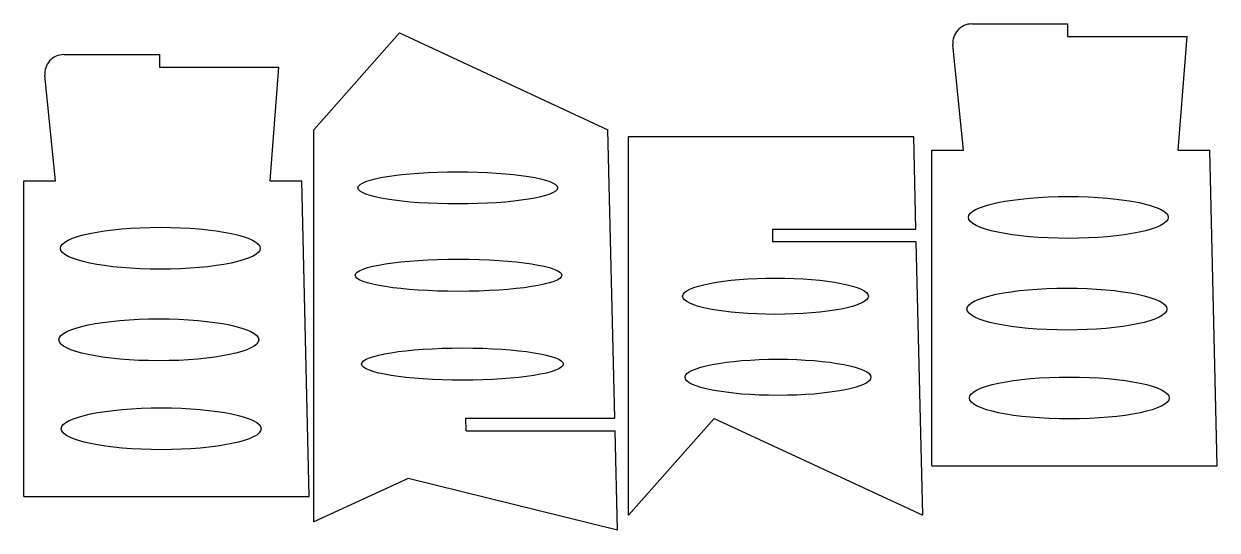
# Model space of a CAD drawing. Header units: inches. Extents: x 8 to 1401, y 8 to 252.
# Drawn here: x 429.3 to 618.5, y 151.8 to 232 of the extents above; entities that cross this region are included whole.
import ezdxf

# ---------------------------------------------------------------- set-up
doc = ezdxf.new("R2010")
doc.units = ezdxf.units.IN
doc.header["$MEASUREMENT"] = 0

msp = doc.modelspace()

# ---------------------------------------------------------------- linework, layer by layer
for p, q in [((579.58, 231.99), (594.75, 231.99)), ((594.75, 231.99), (594.75, 229.99)), ((475.28, 215.22), (488.86, 230.57)), ((488.86, 230.57), (521.91, 215.22)), ((594.75, 229.99), (613.69, 229.99)), ((612.3, 211.99), (613.69, 229.99)), ((435.66, 227.12), (450.83, 227.12)), ((450.83, 227.12), (450.83, 225.12)), ((578.27, 211.99), (576.6, 228.69)), ((450.83, 225.12), (469.77, 225.12)), ((468.39, 207.12), (469.77, 225.12)), ((434.35, 207.12), (432.68, 223.82)), ((475.28, 153.12), (475.28, 215.22)), ((523, 169.57), (521.91, 215.22)), ((525.18, 214.17), (570.38, 214.17)), ((525.18, 154.17), (525.18, 214.17)), ((570.73, 199.5), (570.38, 214.17)), ((573.27, 161.99), (573.27, 211.99)), ((573.27, 211.99), (578.27, 211.99)), ((612.3, 211.99), (617.3, 211.99)), ((618.46, 161.99), (617.3, 211.99)), ((429.35, 157.12), (429.35, 207.12)), ((429.35, 207.12), (434.35, 207.12)), ((468.39, 207.12), (473.39, 207.12)), ((474.55, 157.12), (473.39, 207.12)), ((548, 199.5), (570.73, 199.5)), ((548, 199.5), (548, 197.5)), ((570.77, 197.5), (548, 197.5)), ((571.81, 154.17), (570.77, 197.5)), ((499.41, 169.57), (523, 169.57)), ((499.43, 167.57), (499.41, 169.57)), ((525.18, 154.17), (538.76, 169.52)), ((538.76, 169.52), (571.81, 154.17)), ((499.43, 167.57), (523.05, 167.57)), ((523.43, 151.82), (523.05, 167.57)), ((573.27, 161.99), (618.46, 161.99)), ((490.23, 160.01), (475.28, 153.12)), ((523.43, 151.82), (490.23, 160.01)), ((429.35, 157.12), (474.55, 157.12))]:
    msp.add_line(p, q)
for centre in [(579.58, 228.99), (435.66, 224.12)]:
    msp.add_arc(centre, 3, 90, 185.7106)
for centre, major_axis, ratio in [((498.12, 206.02), (15.82, 0), 0.160913), ((594.89, 201.34), (15.84, 0), 0.209556), ((450.98, 196.46), (15.84, 0), 0.209556), ((498.23, 192.18), (16.38, 0), 0.155369), ((548.47, 188.86), (14.73, 0), 0.194734), ((594.66, 186.83), (15.84, 0), 0.209556), ((450.74, 181.96), (15.84, 0), 0.209556), ((498.85, 178.12), (15.99, 0), 0.159193), ((548.87, 176.02), (14.73, 0), 0.194734), ((595.04, 172.75), (15.84, 0), 0.209556), ((451.12, 167.87), (15.84, 0), 0.209556)]:
    msp.add_ellipse(centre, major_axis=major_axis, ratio=ratio)

doc.saveas('drawing.dxf')
